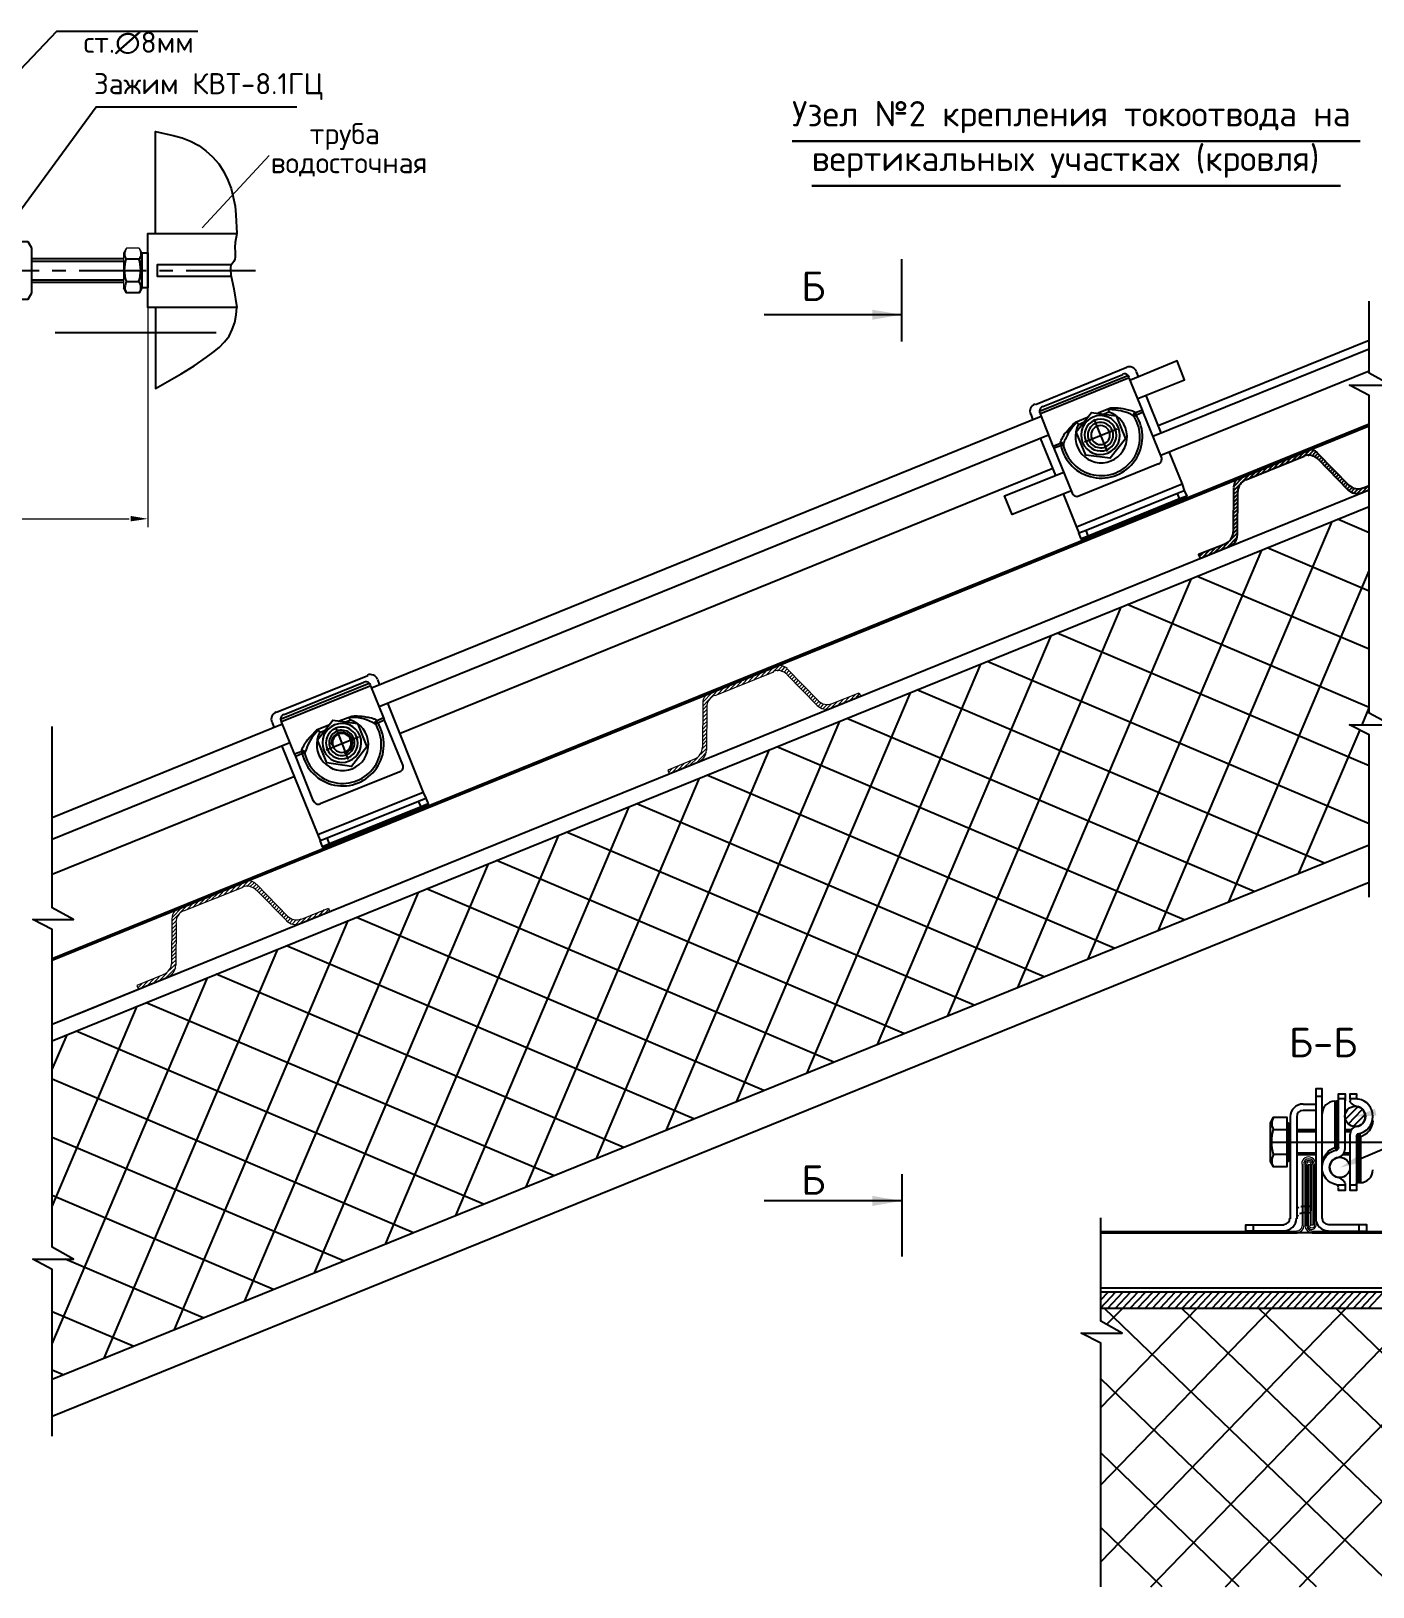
# Model space of a CAD drawing. Header units: millimetres. Extents: x -42533 to 645315, y 3457 to 82611.
# Drawn here: x 618926 to 634837, y 19923 to 38378 of the extents above; entities that cross this region are included whole.
import ezdxf

# ---------------------------------------------------------------- set-up
doc = ezdxf.new("R2010")
doc.units = ezdxf.units.MM
doc.layers.add('PDF _0', color=7, linetype='Continuous')
doc.layers.add('PDF _Текст', color=7, linetype='Continuous')
doc.styles.add('PDF ISOCPEUR', font='isocpeur.ttf')

msp = doc.modelspace()

# ---------------------------------------------------------------- linework, layer by layer
at = {"layer": 'PDF _0', "lineweight": 25}
for points in [[(618502.7, 37615.3), (619231.2, 38377.7), (620904.2, 38377.7)], [(618693.3, 36107.6), (619697.1, 37479.8), (622077.4, 37479.8)], [(620400.2, 35976.3), (620400.2, 37187.6), (620611.9, 37141), (620717.8, 37111.3), (620815.2, 37073.2), (620912.7, 37022.4), (620997.4, 36958.9), (621077.8, 36886.9), (621149.8, 36802.2), (621209.1, 36709), (621259.9, 36611.6), (621298.1, 36509.9), (621323.5, 36408.3), (621344.7, 36302.4), (621353.1, 36196.5), (621365.8, 35976.3)], [(618934.7, 35679.8), (620023.2, 35679.8)], [(618934.7, 35650.1), (620023.2, 35650.1)], [(620239.2, 35747.6), (620239.2, 35332.5), (620205.3, 35273.2), (620057.1, 35273.2), (620023.2, 35332.5)], [(620226.5, 35751.8), (620226.5, 35734.9), (620226.5, 35717.9), (620222.3, 35701), (620213.8, 35688.3), (620205.3, 35671.3), (620057.1, 35671.3), (620048.6, 35688.3), (620040.2, 35705.2), (620035.9, 35726.4), (620035.9, 35743.3)], [(629250.4, 34696), (629250.4, 35674.3)], [(618227.4, 35540), (619019.4, 35540)], [(619176.2, 35540), (619337.1, 35540)], [(619493.8, 35540), (620290.1, 35540)], [(620048.6, 35540), (620205.3, 35540)], [(620311.2, 35273.2), (620311.2, 35540)], [(621298.1, 35468), (620425.6, 35468), (620425.6, 35540), (620425.6, 35607.8), (621298.1, 35607.8)], [(620446.8, 35540), (620607.7, 35540)], [(620764.4, 35540), (621586.1, 35540)], [(618934.7, 35425.7), (620023.2, 35425.7)], [(618934.7, 35400.3), (620023.2, 35400.3)], [(620205.3, 35273.2), (620213.8, 35290.1), (620222.3, 35302.8), (620226.5, 35319.8), (620226.5, 35336.7), (620226.5, 35353.7), (620222.3, 35370.6), (620213.8, 35387.6), (620205.3, 35404.5), (620057.1, 35404.5), (620048.6, 35391.8), (620044.4, 35374.8), (620040.2, 35357.9), (620035.9, 35345.2), (620035.9, 35324), (620040.2, 35307.1), (620048.6, 35290.1), (620057.1, 35273.2)], [(620239.2, 35332.5), (620239.2, 35332.5)], [(620400.2, 35099.6), (620400.2, 34138.1), (620705.1, 34311.8), (620857.6, 34409.2), (621005.8, 34510.8), (621082.1, 34565.9), (621154.1, 34625.2), (621217.6, 34693), (621272.7, 34760.7), (621310.8, 34837), (621340.4, 34921.7), (621357.4, 35010.6), (621365.8, 35099.6)], [(634794.4, 28105.8), (634794.4, 30028.6), (634561.5, 30147.2), (635048.6, 30147.2), (634794.4, 30287), (634794.4, 34056.4), (634561.5, 34179.3), (635048.6, 34179.3), (634794.4, 34319), (634794.4, 35174.6)], [(629250.4, 35013.6), (627619.8, 35013.6)], [(619210, 34803.1), (621120.2, 34803.1)], [(632291.4, 33700.7), (634794.4, 34712.9)], [(632227.8, 33573.6), (634794.4, 34607)], [(631918.6, 34386.8), (630834.4, 33946.3)], [(632049.9, 34018.3), (632604.8, 34242.8), (632515.8, 34467.3), (631961, 34238.5)], [(632058.4, 34280.9), (632033, 34336)], [(632321, 33349.1), (634794.4, 34348.7)], [(631931.4, 34289.4), (630885.2, 33865.8)], [(631948.3, 34264), (630893.7, 33836.2)], [(631872.1, 34302.1), (630923.3, 33920.9)], [(632325.2, 33611.7), (632147.4, 34056.4)], [(622960.9, 30587.7), (630902.2, 33810.8)], [(630804.8, 33772.7), (630783.6, 33832)], [(631274.9, 32895.9), (631058.9, 33429.6), (631046.2, 33455), (630893.7, 33836.2), (630889.5, 33840.4)], [(631452.8, 33793.8), (631308.8, 33734.5), (631313, 33738.8), (631321.5, 33738.8), (631325.7, 33738.8), (631329.9, 33738.8), (631300.3, 33709.1), (631274.9, 33679.5), (631257.9, 33654.1), (631241, 33628.7), (631224.1, 33607.5), (631211.3, 33582.1), (631202.9, 33565.1), (631194.4, 33548.2), (631190.2, 33535.5), (631181.7, 33522.8), (631177.5, 33505.8), (631173.2, 33488.9), (631169, 33480.4), (631169, 33476.2), (631169, 33471.9), (631169, 33476.2), (631169, 33480.4), (631164.8, 33480.4), (631164.8, 33484.7), (631160.5, 33484.7), (631160.5, 33488.9), (631156.3, 33488.9), (631156.3, 33493.1), (631152.1, 33493.1), (631147.8, 33493.1), (631143.6, 33493.1), (631139.3, 33493.1), (631135.1, 33493.1), (631130.9, 33493.1)], [(631689.9, 33391.5), (631533.2, 33772.7)], [(632020.3, 33853.1), (632016.1, 33848.9), (632011.8, 33848.9), (632011.8, 33844.7), (632007.6, 33844.7), (632007.6, 33840.4), (632003.4, 33840.4), (632003.4, 33836.2), (632003.4, 33832), (631999.1, 33832), (631999.1, 33827.7), (631999.1, 33823.5), (631999.1, 33819.2), (631999.1, 33815), (632003.4, 33815), (632003.4, 33810.8), (632003.4, 33806.5), (632003.4, 33810.8), (631999.1, 33815), (631994.9, 33819.2), (631990.6, 33819.2), (631977.9, 33827.7), (631961, 33836.2), (631948.3, 33840.4), (631931.4, 33848.9), (631918.6, 33853.1), (631901.7, 33857.4), (631872.1, 33865.8), (631846.6, 33874.3), (631817, 33878.5), (631787.4, 33882.8), (631745, 33887), (631706.9, 33891.2), (631711.1, 33895.5), (631715.4, 33899.7), (631723.8, 33904), (631579.8, 33844.7)], [(631706.9, 33857.4), (631651.8, 33832)], [(632113.5, 33857.4), (632033, 33823.5), (632020.3, 33848.9), (632020.3, 33853.1), (632016.1, 33853.1), (632011.8, 33857.4), (632007.6, 33857.4), (632003.4, 33861.6), (631994.9, 33865.8), (631990.6, 33870.1), (631973.7, 33874.3), (631956.8, 33878.5), (631939.8, 33882.8), (631922.9, 33887), (631905.9, 33891.2), (631876.3, 33895.5), (631846.6, 33899.7), (631817, 33904), (631787.4, 33904), (631753.5, 33904), (631723.8, 33904)], [(632105, 33882.8), (632020.3, 33848.9), (632016.1, 33848.9), (632016.1, 33844.7), (632011.8, 33844.7), (632011.8, 33840.4), (632007.6, 33840.4), (632007.6, 33836.2), (632003.4, 33836.2), (632003.4, 33832), (632003.4, 33827.7), (632003.4, 33823.5), (632003.4, 33819.2), (632003.4, 33815), (632003.4, 33810.8), (632003.4, 33806.5), (632007.6, 33806.5), (632033, 33823.5)], [(619174.5, 27377.3), (634794.4, 33717.6)], [(619174.5, 27356.1), (634794.4, 33696.4)], [(623054.1, 30367.4), (630991.1, 33590.5)], [(631046.2, 33455), (631130.9, 33488.9), (631135.1, 33488.9), (631139.3, 33493.1), (631143.6, 33493.1), (631147.8, 33493.1), (631147.8, 33488.9), (631152.1, 33488.9), (631156.3, 33488.9), (631160.5, 33484.7), (631164.8, 33484.7), (631164.8, 33480.4), (631169, 33476.2), (631169, 33471.9), (631169, 33467.7), (631173.2, 33467.7), (631143.6, 33463.5), (631130.9, 33488.9), (631130.9, 33493.1), (631130.9, 33497.4), (631130.9, 33501.6), (631130.9, 33505.8), (631135.1, 33510.1), (631139.3, 33527), (631147.8, 33539.7), (631156.3, 33552.4), (631164.8, 33569.4), (631173.2, 33582.1), (631181.7, 33599), (631202.9, 33620.2), (631219.8, 33645.6), (631241, 33666.8), (631262.2, 33692.2), (631283.3, 33713.4), (631308.8, 33734.5)], [(631406.2, 33734.5), (631351.1, 33709.1)], [(631418.9, 33505.8), (631804.3, 33658.3)], [(631075.8, 33107.7), (630893.7, 33548.2)], [(631143.6, 33463.5), (631058.9, 33429.6)], [(634010.9, 33327.9), (634087.1, 33404.2)], [(632295.6, 33243.2), (631351.1, 32862.1)], [(632418.4, 33391.5), (632575.1, 33001.8), (632600.5, 32929.8)], [(634053.3, 33395.7), (633265.5, 33073.8)], [(634023.6, 33332.2), (633329, 33052.6)], [(633578.9, 33150.1), (633659.4, 33234.8)], [(633650.9, 33179.7), (633731.4, 33264.4)], [(633722.9, 33209.4), (633803.4, 33294.1)], [(633794.9, 33239), (633875.4, 33323.7)], [(633866.9, 33268.7), (633951.6, 33353.4)], [(633938.9, 33298.3), (634023.6, 33383)], [(634070.2, 33340.7), (634129.5, 33399.9)], [(634112.6, 33336.4), (634159.1, 33387.2)], [(634146.4, 33327.9), (634184.6, 33366.1), (634557.3, 32989.1)], [(634171.9, 33311), (634205.7, 33344.9)], [(634197.3, 33289.8), (634231.1, 33323.7)], [(634218.4, 33264.4), (634252.3, 33298.3)], [(634239.6, 33243.2), (634273.5, 33277.1)], [(634265, 33217.8), (634294.7, 33255.9)], [(634286.2, 33196.7), (634320.1, 33230.5)], [(623295.5, 30045.6), (631041.9, 33192.4)], [(631262.2, 32925.6), (630559.1, 32641.8), (630470.2, 32866.3), (631173.2, 33145.8)], [(633189.3, 32929.8), (633371.4, 33116.2)], [(633189.3, 32976.4), (633295.1, 33086.5)], [(633362.9, 33061.1), (633443.4, 33145.8)], [(633434.9, 33090.8), (633515.4, 33175.5)], [(633506.9, 33120.4), (633587.4, 33205.1)], [(634307.4, 33175.5), (634341.3, 33209.4)], [(634328.6, 33150.1), (634362.4, 33188.2)], [(634354, 33128.9), (634383.6, 33162.8)], [(634375.2, 33107.7), (634409, 33141.6)], [(634396.3, 33082.3), (634430.2, 33120.4)], [(634417.5, 33061.1), (634451.4, 33095)], [(634442.9, 33039.9), (634476.8, 33073.8)], [(634464.1, 33014.5), (634498, 33052.6)], [(619174.5, 26598), (634794.4, 32938.3)], [(631164.8, 32887.5), (631321.5, 32493.6), (631351.1, 32425.8)], [(632575.1, 33001.8), (631321.5, 32493.6)], [(631376.5, 32353.8), (631380.8, 32349.6), (631385, 32336.9), (632638.7, 32840.9), (632630.2, 32857.8), (632630.2, 32862.1)], [(631380.8, 32349.6), (632630.2, 32857.8)], [(632545.5, 32828.2), (632520.1, 32895.9)], [(633185, 32434.3), (633189.3, 32963.7)], [(633189.3, 32883.2), (633240.1, 32934.1)], [(633189.3, 32836.6), (633235.8, 32887.5)], [(633231.6, 32400.4), (633235.8, 32912.9)], [(634485.3, 32993.4), (634519.2, 33027.2)], [(634506.4, 32972.2), (634540.3, 33006.1)], [(634531.9, 32946.8), (634565.7, 32984.9)], [(634553, 32925.6), (634591.2, 32963.7)], [(634578.4, 32908.6), (634620.8, 32951)], [(634608.1, 32891.7), (634658.9, 32942.5)], [(634646.2, 32887.5), (634709.7, 32951)], [(634705.5, 32900.2), (634781.7, 32980.6)], [(634794.4, 32984.9), (634722.4, 32955.2)], [(634777.5, 32929.8), (634794.4, 32946.8)], [(619174.5, 26398.9), (634794.4, 32739.2)], [(633185, 32743.5), (633235.8, 32794.3)], [(633185, 32701.1), (633235.8, 32747.7)], [(633185, 32654.5), (633235.8, 32705.4)], [(633189.3, 32790.1), (633235.8, 32840.9)], [(632295.6, 27711.9), (634354, 32561.3)], [(633185, 32607.9), (633235.8, 32658.8)], [(633185, 32561.3), (633235.8, 32612.2)], [(633185, 32514.8), (633231.6, 32565.6)], [(633185, 32468.2), (633231.6, 32519)], [(634794.4, 32425.8), (634417.5, 32586.8)], [(631461.2, 32387.7), (631376.5, 32353.8), (631351.1, 32425.8), (631435.8, 32459.7)], [(633032.5, 32222.5), (633125.7, 32315.7)], [(633108.8, 32252.2), (633231.6, 32379.2)], [(633155.4, 32349.6), (633231.6, 32425.8)], [(633185, 32421.6), (633231.6, 32472.4)], [(631461.2, 27373), (633519.6, 32222.5)], [(633091.8, 32294.5), (632770, 32167.5), (632786.9, 32120.9), (633138.4, 32264.9)], [(632778.4, 32142), (632825, 32188.6)], [(632816.5, 32133.6), (632897, 32218.3)], [(632888.5, 32163.2), (632969, 32247.9)], [(632960.5, 32192.9), (633045.3, 32277.6)], [(634794.4, 31735.5), (633583.1, 32247.9)], [(633130, 28050.7), (634794.4, 31976.9)], [(630626.9, 27034.2), (632685.2, 31883.7)], [(634794.4, 31045.1), (632753, 31909.1)], [(634794.4, 30354.7), (631922.9, 31574.5)], [(629796.7, 26695.4), (631850.9, 31544.9)], [(628962.4, 26356.6), (631020.8, 31206)], [(634794.4, 29664.4), (631092.8, 31235.7)], [(628128, 26022), (630186.4, 30867.2)], [(634794.4, 28974), (630262.6, 30901.1)], [(622918.5, 30731.7), (621834.3, 30295.4)], [(622935.5, 30638.5), (621889.3, 30215)], [(622871.9, 30651.2), (621927.5, 30265.8)], [(623058.3, 30630), (623037.1, 30685.1)], [(622952.4, 30613.1), (621893.6, 30185.3)], [(623333.6, 29672.8), (623117.6, 30202.3), (623109.1, 30231.9), (622952.4, 30613.1), (622952.4, 30617.3)], [(627293.6, 25683.1), (629352, 30528.4)], [(634265, 28508.1), (629428.3, 30562.3)], [(623151.5, 30405.6), (623575, 29346.7), (623604.7, 29279)], [(634709.7, 30147.2), (634794.4, 30350.5)], [(619174.5, 21710.4), (619174.5, 23688.3), (618945.8, 23811.1), (619428.6, 23811.1), (619174.5, 23950.9), (619174.5, 27720.3), (618945.8, 27838.9), (619428.6, 27838.9), (619174.5, 27978.7), (619174.5, 30130.3)], [(619174.5, 29050.2), (621906.3, 30159.9)], [(621808.9, 30121.8), (621787.7, 30176.8)], [(622274.8, 29245.1), (622063, 29774.5), (622050.3, 29804.1), (621893.6, 30185.3), (621893.6, 30189.6)], [(622050.3, 29804.1), (622135, 29838), (622139.2, 29838), (622143.5, 29838), (622147.7, 29838), (622151.9, 29838), (622156.2, 29838), (622160.4, 29838), (622160.4, 29833.8), (622164.6, 29833.8), (622164.6, 29829.5), (622168.9, 29829.5), (622168.9, 29825.3), (622173.1, 29825.3), (622173.1, 29821.1), (622173.1, 29816.8), (622143.5, 29808.4), (622135, 29838), (622135, 29842.3), (622135, 29846.5), (622135, 29855), (622139.2, 29859.2), (622143.5, 29871.9), (622151.9, 29888.8), (622160.4, 29901.5), (622168.9, 29914.3), (622177.3, 29931.2), (622185.8, 29943.9), (622202.8, 29969.3), (622223.9, 29994.7), (622240.9, 30015.9), (622266.3, 30037.1), (622287.5, 30062.5), (622308.6, 30083.7)], [(622689.8, 29736.4), (622537.4, 30121.8)], [(622711, 30202.3), (622655.9, 30181.1)], [(623109.1, 30231.9), (623024.4, 30198), (623020.2, 30198), (623020.2, 30193.8), (623015.9, 30193.8), (623015.9, 30189.6), (623011.7, 30189.6), (623011.7, 30185.3), (623007.5, 30185.3), (623007.5, 30181.1), (623007.5, 30176.8), (623003.2, 30172.6), (623003.2, 30168.4), (623003.2, 30164.1), (623007.5, 30164.1), (623007.5, 30159.9), (623007.5, 30155.7), (623007.5, 30151.4), (623032.9, 30168.4), (623024.4, 30198), (623020.2, 30198), (623020.2, 30202.3), (623015.9, 30206.5), (623011.7, 30206.5), (623007.5, 30210.7), (622999, 30215), (622990.5, 30215), (622973.6, 30223.4), (622960.9, 30227.7), (622943.9, 30231.9), (622927, 30236.1), (622910.1, 30236.1), (622880.4, 30244.6), (622850.8, 30248.8), (622821.1, 30248.8), (622791.5, 30253.1), (622757.6, 30253.1), (622727.9, 30248.8)], [(623117.6, 30202.3), (623032.9, 30168.4)], [(626459.3, 25344.3), (628517.7, 30193.8)], [(633430.7, 28173.5), (628598.1, 30223.4)], [(633960.1, 28389.5), (634684.3, 30087.9)], [(619174.5, 28791.9), (621995.2, 29939.7)], [(621897.8, 29897.3), (622325.6, 28842.7), (622355.2, 28774.9)], [(622410.3, 30079.4), (622355.2, 30058.3)], [(622423, 29850.7), (622808.4, 30007.4)], [(622143.5, 29808.4), (622063, 29774.5)], [(622135, 29842.3), (622135, 29842.3)], [(625629.2, 25005.5), (627683.3, 29855)], [(632600.5, 27834.7), (627768, 29888.8)], [(619174.5, 28376.8), (622041.8, 29537.3)], [(623299.7, 29592.4), (622355.2, 29211.2)], [(631770.4, 27500.1), (626937.9, 29550)], [(623575, 29346.7), (622325.6, 28842.7)], [(624794.8, 24666.7), (626853.2, 29516.1)], [(622380.6, 28702.9), (622384.9, 28698.7), (622389.1, 28686), (623642.8, 29190), (623634.3, 29202.7), (623634.3, 29211.2)], [(622384.9, 28698.7), (623634.3, 29202.7)], [(623549.6, 29177.3), (623520, 29245.1)], [(623960.4, 24327.8), (626018.8, 29177.3)], [(630940.3, 27161.3), (626107.8, 29211.2)], [(622465.4, 28736.8), (622380.6, 28702.9), (622355.2, 28774.9), (622435.7, 28808.8)], [(623126.1, 23989), (625184.4, 28838.5)], [(630110.2, 26822.5), (625273.4, 28876.6)], [(619174.5, 22388), (634794.4, 28724.1)], [(622291.7, 23654.4), (624350.1, 28499.6)], [(629275.8, 26487.9), (624443.3, 28537.8)], [(619174.5, 21947.6), (634794.4, 28283.6)], [(621461.6, 23315.6), (623520, 28160.8)], [(628445.7, 26149), (623613.1, 28203.2)], [(620627.2, 22976.8), (622685.6, 27826.2)], [(627615.5, 25810.2), (622783, 27864.3)], [(626785.4, 25475.6), (621952.9, 27525.5)], [(619792.8, 22637.9), (621851.2, 27487.4)], [(619174.5, 22807.3), (621016.9, 27148.6)], [(625955.3, 25136.8), (621118.5, 27190.9)], [(619471, 26716.6), (620258.7, 27038.5)], [(619174.5, 24433.7), (620182.5, 26809.7)], [(625120.9, 24802.2), (620288.4, 26852.1)], [(619174.5, 26060.1), (619352.4, 26470.9)], [(624290.8, 24463.4), (619458.3, 26513.3)], [(634675.9, 24997), (637259.4, 26094), (637267.9, 26094), (638970.5, 26094)], [(623460.7, 24124.5), (619174.5, 25945.7)], [(634235.4, 24293.9), (634235.4, 25742.4), (634235.4, 25831.4), (634159.1, 25831.4), (634159.1, 25742.4), (634159.1, 24293.9)], [(634159.1, 25742.4), (634235.4, 25742.4)], [(634409, 25102.9), (634409, 25107.1), (634409, 25111.4), (634404.8, 25111.4), (634404.8, 25115.6), (634404.8, 25119.8), (634404.8, 25124.1), (634404.8, 25128.3), (634404.8, 25132.5), (634404.8, 25136.8), (634400.6, 25136.8), (634400.6, 25141), (634387.9, 25136.8), (634387.9, 25683.1), (634400.6, 25683.1), (634400.6, 25141), (634404.8, 25141), (634409, 25141), (634413.3, 25141), (634417.5, 25141), (634417.5, 25136.8), (634421.7, 25136.8), (634426, 25136.8), (634430.2, 25136.8), (634430.2, 25132.5), (634430.2, 25712.8), (634430.2, 25772.1), (634506.4, 25772.1), (634506.4, 25712.8), (634506.4, 25687.4)], [(634506.4, 25107.1), (634506.4, 25712.8), (634430.2, 25712.8)], [(634658.9, 25712.8), (634565.7, 25712.8), (634565.7, 25772.1), (634642, 25772.1), (634642, 25738.2)], [(634565.7, 25712.8), (634565.7, 25687.4)], [(633816.1, 25052.1), (633659.4, 25052.1), (633650.9, 25030.9), (633642.4, 25014), (633638.2, 24992.8), (633638.2, 24971.6), (633638.2, 24954.7), (633642.4, 24937.7), (633650.9, 24920.8), (633659.4, 24903.8), (633621.3, 24967.4), (633621.3, 25429), (633659.4, 25496.8), (633650.9, 25475.6), (633642.4, 25454.4), (633638.2, 25437.5), (633638.2, 25416.3), (633638.2, 25399.4), (633642.4, 25382.4), (633650.9, 25365.5), (633659.4, 25348.6), (633816.1, 25348.6)], [(633659.4, 25496.8), (633816.1, 25496.8), (633816.1, 25348.6), (633816.1, 25052.1), (633816.1, 24903.8), (633659.4, 24903.8)], [(633858.4, 24289.7), (633858.4, 25496.8)], [(633934.7, 25496.8), (633934.7, 24289.7)], [(634010.9, 25649.3), (634159.1, 25649.3), (634159.1, 25573), (634010.9, 25573)], [(634510.7, 25471.4), (634654.7, 25615.4)], [(634544.6, 25412.1), (634709.7, 25585.7)], [(634603.9, 25382.4), (634743.6, 25526.4)], [(633816.1, 25429), (633833, 25429), (633833, 24967.4), (633816.1, 24967.4)], [(633858.4, 25348.6), (633841.5, 25348.6), (633841.5, 25047.8), (633841.5, 25348.6), (633841.5, 25047.8), (633858.4, 25047.8)], [(633841.5, 25323.1), (633858.4, 25323.1)], [(633934.7, 25348.6), (634159.1, 25348.6)], [(633934.7, 25323.1), (634159.1, 25323.1)], [(634506.4, 25348.6), (634586.9, 25348.6)], [(634506.4, 25323.1), (634574.2, 25323.1)], [(634667.4, 25293.5), (634667.4, 25289.3), (634667.4, 25285), (634667.4, 25280.8), (634667.4, 25276.6), (634671.6, 25276.6), (634671.6, 25272.3), (634671.6, 25268.1), (634671.6, 25263.8), (634671.6, 25259.6), (634688.6, 25259.6), (634688.6, 24717.5), (634671.6, 24717.5), (634671.6, 25259.6), (634667.4, 25259.6), (634663.2, 25259.6), (634658.9, 25259.6), (634654.7, 25259.6), (634650.4, 25259.6), (634646.2, 25259.6), (634642, 25263.8), (634642, 24687.8), (634642, 24624.3), (634565.7, 24624.3), (634565.7, 24687.8), (634565.7, 25293.5)], [(622630.5, 23789.9), (619174.5, 25255.4)], [(633617, 25200.3), (635450.9, 25200.3)], [(633841.5, 25073.3), (633858.4, 25073.3)], [(633841.5, 25047.8), (633841.5, 25047.8)], [(633841.5, 25047.8), (633841.5, 25047.8)], [(633934.7, 25073.3), (634159.1, 25073.3)], [(634159.1, 25047.8), (633934.7, 25047.8)], [(634565.7, 25047.8), (634485.3, 25047.8)], [(634502.2, 25073.3), (634565.7, 25073.3)], [(629250.4, 24819.1), (629250.4, 23840.8)], [(621800.4, 23451.1), (619174.5, 24565)], [(634506.4, 24687.8), (634417.5, 24687.8)], [(634506.4, 24709), (634506.4, 24687.8), (634506.4, 24624.3), (634430.2, 24624.3), (634430.2, 24658.2)], [(634642, 24687.8), (634565.7, 24687.8)], [(629250.4, 24501.5), (627619.8, 24501.5)], [(631609.5, 19923.1), (631609.5, 22815.8), (631376.5, 22934.4), (631863.6, 22934.4), (631609.5, 23074.2), (631609.5, 24302.4)], [(633422.2, 24141.5), (633329, 24141.5), (633329, 24217.7), (633422.2, 24217.7), (633782.2, 24217.7)], [(633782.2, 24141.5), (633422.2, 24141.5), (633422.2, 24217.7)], [(633934.7, 24289.7), (633934.7, 24289.7)], [(634311.6, 24141.5), (634671.6, 24141.5), (634764.8, 24141.5), (634764.8, 24217.7), (634671.6, 24217.7), (634311.6, 24217.7)], [(634671.6, 24217.7), (634671.6, 24141.5)], [(634116.8, 24124.5), (636552.1, 24124.5), (631609.5, 24124.5), (633938.9, 24124.5)], [(620966, 23116.5), (619331.2, 23811.1)], [(631609.5, 23472.3), (636552.1, 23472.3)], [(631609.5, 23328.3), (631698.4, 23417.2)], [(631609.5, 23235.1), (631783.1, 23417.2)], [(631609.5, 22049.2), (632753, 23230.9), (632930.9, 23417.2)], [(631609.5, 21134.4), (633638.2, 23230.9), (633816.1, 23417.2)], [(631609.5, 20219.5), (634519.2, 23230.9), (634697, 23417.2)], [(636374.2, 23230.9), (636552.1, 23417.2), (631609.5, 23417.2)], [(631677.2, 23036.1), (631872.1, 23230.9), (632049.9, 23417.2)], [(631694.2, 23230.9), (631872.1, 23417.2)], [(631783.1, 23230.9), (631961, 23417.2)], [(631956.8, 23230.9), (632138.9, 23417.2)], [(632045.7, 23230.9), (632227.8, 23417.2)], [(632134.7, 23230.9), (632312.5, 23417.2)], [(632202.4, 19923.1), (635400.1, 23230.9), (635582.2, 23417.2)], [(632223.6, 23230.9), (632401.5, 23417.2)], [(632312.5, 23230.9), (632490.4, 23417.2)], [(632401.5, 23230.9), (632579.4, 23417.2)], [(632490.4, 23230.9), (632668.3, 23417.2)], [(632575.1, 23230.9), (632757.2, 23417.2)], [(632664.1, 23230.9), (632846.2, 23417.2)], [(632842, 23230.9), (633019.8, 23417.2)], [(632930.9, 23230.9), (633108.8, 23417.2)], [(633019.8, 23230.9), (633197.7, 23417.2)], [(633087.6, 19923.1), (636285.3, 23230.9), (636463.2, 23417.2)], [(633104.5, 23230.9), (633286.7, 23417.2)], [(633193.5, 23230.9), (633375.6, 23417.2)], [(633282.4, 23230.9), (633460.3, 23417.2)], [(633371.4, 23230.9), (633549.3, 23417.2)], [(633460.3, 23230.9), (633638.2, 23417.2)], [(633549.3, 23230.9), (633727.1, 23417.2)], [(633722.9, 23230.9), (633905, 23417.2)], [(633811.8, 23230.9), (633994, 23417.2)], [(633900.8, 23230.9), (634078.7, 23417.2)], [(633989.7, 23230.9), (634167.6, 23417.2)], [(634078.7, 23230.9), (634256.6, 23417.2)], [(634167.6, 23230.9), (634345.5, 23417.2)], [(634252.3, 23230.9), (634434.4, 23417.2)], [(634341.3, 23230.9), (634523.4, 23417.2)], [(634430.2, 23230.9), (634608.1, 23417.2)], [(634608.1, 23230.9), (634786, 23417.2)], [(634697, 23230.9), (634874.9, 23417.2)], [(634786, 23230.9), (634963.9, 23417.2)], [(620135.9, 22777.7), (619174.5, 23184.3)], [(631609.5, 23230.9), (636552.1, 23230.9)], [(635082.5, 19923.1), (631651.8, 23230.9)], [(635997.3, 19923.1), (632566.7, 23230.9)], [(636552.1, 20266.1), (633481.5, 23230.9)], [(636552.1, 21151.3), (634396.3, 23230.9)], [(633968.6, 19923.1), (636552.1, 22595.6)], [(619305.8, 22438.9), (619174.5, 22493.9)], [(634167.6, 19923.1), (631609.5, 22392.3)], [(633252.8, 19923.1), (631609.5, 21511.3)], [(632337.9, 19923.1), (631609.5, 20626.1)]]:
    msp.add_lwpolyline(points, dxfattribs=at)
at = {"layer": 'PDF _0', "lineweight": 30}
for points in [[(627950.1, 37072), (634684.3, 37072)], [(628183.1, 36542.6), (634451.4, 36542.6)]]:
    msp.add_lwpolyline(points, dxfattribs=at)
at = {"layer": 'PDF _0', "lineweight": 20}
for points in [[(620955, 36044), (621747, 36903.8)], [(620023.2, 35332.5), (620023.2, 35747.6), (620057.1, 35802.6)], [(620226.5, 35751.8), (620222.3, 35768.7), (620213.8, 35785.7), (620205.3, 35802.6), (620057.1, 35802.6), (620048.6, 35789.9), (620044.4, 35773), (620040.2, 35760.3), (620035.9, 35743.3)], [(620205.3, 35802.6), (620239.2, 35747.6)], [(620311.2, 35438.4), (620311.2, 32494.8)], [(615745.5, 32592.2), (620086.8, 32592.2)], [(627759.5, 30841.8), (626967.5, 30519.9)], [(627645.2, 30740.1), (627725.7, 30824.9)], [(627717.2, 30769.8), (627793.4, 30846)], [(627776.5, 30786.7), (627831.5, 30846)], [(627818.8, 30782.5), (627865.4, 30833.3)], [(627729.9, 30774), (627035.3, 30494.5)], [(627213.2, 30566.5), (627293.6, 30651.2)], [(627285.2, 30596.1), (627365.6, 30680.9)], [(627357.2, 30625.8), (627437.7, 30710.5)], [(627429.2, 30655.4), (627509.7, 30740.1)], [(627501.2, 30685.1), (627581.7, 30769.8)], [(627573.2, 30714.7), (627653.7, 30799.4)], [(627852.7, 30769.8), (627890.8, 30812.1), (628263.5, 30435.2)], [(627878.1, 30752.9), (627912, 30791)], [(628250.8, 30375.9), (627890.8, 30740.1)], [(627899.3, 30731.7), (627933.2, 30765.6)], [(627924.7, 30710.5), (627958.6, 30744.4)], [(627945.9, 30689.3), (627979.8, 30723.2)], [(627967.1, 30663.9), (628001, 30697.8)], [(627992.5, 30642.7), (628022.1, 30676.6)], [(628013.7, 30621.6), (628047.5, 30655.4)], [(626895.5, 30375.9), (627073.4, 30562.3)], [(626895.5, 30422.5), (627001.4, 30532.6)], [(627064.9, 30507.2), (627145.4, 30591.9)], [(627136.9, 30536.9), (627221.6, 30621.6)], [(628034.8, 30596.1), (628068.7, 30630)], [(628056, 30575), (628089.9, 30608.9)], [(628081.4, 30549.6), (628111.1, 30587.7)], [(628102.6, 30528.4), (628136.5, 30562.3)], [(628123.8, 30507.2), (628157.7, 30541.1)], [(628145, 30481.8), (628178.8, 30519.9)], [(628170.4, 30460.6), (628200, 30494.5)], [(628191.5, 30439.4), (628225.4, 30473.3)], [(628212.7, 30414), (628246.6, 30452.1)], [(628424.5, 30401.3), (628746.4, 30528.4), (628763.3, 30486), (628416, 30342)], [(628483.8, 30371.7), (628560, 30452.1)], [(628555.8, 30401.3), (628632, 30481.8)], [(628627.8, 30431), (628704, 30511.4)], [(628699.8, 30460.6), (628750.6, 30515.7)], [(626891.3, 29876.1), (626895.5, 30409.8)], [(626891.3, 30282.7), (626942.1, 30333.6)], [(626891.3, 30236.1), (626942.1, 30287)], [(626895.5, 30329.3), (626942.1, 30380.1)], [(626937.9, 29846.5), (626942.1, 30359)], [(628233.9, 30392.9), (628267.8, 30426.7)], [(628259.3, 30371.7), (628293.2, 30409.8)], [(628284.7, 30350.5), (628327.1, 30397.1)], [(628314.4, 30337.8), (628365.2, 30388.6)], [(628352.5, 30333.6), (628416, 30397.1)], [(628407.5, 30346.3), (628483.8, 30422.5)], [(626891.3, 30189.6), (626942.1, 30240.4)], [(626891.3, 30143), (626942.1, 30193.8)], [(626891.3, 30096.4), (626937.9, 30147.2)], [(626891.3, 30054), (626937.9, 30100.6)], [(626887.1, 29867.7), (626937.9, 29918.5)], [(626891.3, 30007.4), (626937.9, 30054)], [(626891.3, 29960.8), (626937.9, 30011.7)], [(626891.3, 29914.3), (626937.9, 29965.1)], [(626793.9, 29740.6), (626476.2, 29609.3), (626493.2, 29567), (626844.7, 29706.7)], [(626666.8, 29639), (626747.3, 29719.4)], [(626738.8, 29668.6), (626827.8, 29757.5)], [(626810.8, 29694), (626933.6, 29825.3)], [(626861.6, 29795.7), (626937.9, 29871.9)], [(626484.7, 29583.9), (626531.3, 29634.7)], [(626522.8, 29579.7), (626603.3, 29664.4)], [(626594.8, 29609.3), (626675.3, 29694)], [(621465.8, 28283.6), (620673.8, 27966)], [(621279.5, 28156.6), (621359.9, 28241.3)], [(621351.5, 28186.2), (621431.9, 28270.9)], [(621423.5, 28215.9), (621495.5, 28292.1)], [(621482.8, 28232.8), (621537.8, 28287.9)], [(621520.9, 28228.6), (621571.7, 28275.2)], [(621554.8, 28215.9), (621597.1, 28258.2), (621969.8, 27877.1)], [(621436.2, 28220.1), (620741.6, 27940.6)], [(620843.2, 27982.9), (620923.7, 28067.6)], [(620915.2, 28012.6), (620995.7, 28097.3)], [(620987.2, 28042.2), (621071.9, 28122.7)], [(621059.2, 28071.9), (621143.9, 28152.4)], [(621135.5, 28097.3), (621215.9, 28182)], [(621207.5, 28126.9), (621287.9, 28211.6)], [(621584.4, 28198.9), (621618.3, 28232.8)], [(621957.1, 27822), (621597.1, 28186.2)], [(621605.6, 28177.8), (621639.5, 28211.6)], [(621626.8, 28156.6), (621660.6, 28190.5)], [(621652.2, 28131.2), (621686, 28165.1)], [(621673.3, 28110), (621707.2, 28143.9)], [(621694.5, 28088.8), (621728.4, 28122.7)], [(621719.9, 28063.4), (621749.6, 28097.3)], [(621741.1, 28042.2), (621775, 28076.1)], [(621762.3, 28021.1), (621796.2, 28054.9)], [(620597.6, 27822), (620779.7, 28008.3)], [(620601.8, 27868.6), (620707.7, 27978.7)], [(620771.2, 27953.3), (620851.7, 28038)], [(621783.5, 27995.6), (621817.3, 28029.5)], [(621808.9, 27974.5), (621838.5, 28008.3)], [(621830.1, 27949.1), (621863.9, 27987.2)], [(621851.2, 27927.9), (621885.1, 27961.8)], [(621872.4, 27906.7), (621906.3, 27940.6)], [(621897.8, 27881.3), (621927.5, 27919.4)], [(621919, 27860.1), (621952.9, 27894)], [(621940.2, 27838.9), (621974.1, 27872.8)], [(622113.8, 27788.1), (622190.1, 27868.6)], [(622130.8, 27843.2), (622452.6, 27974.5), (622469.6, 27927.9), (622118.1, 27788.1)], [(622185.8, 27817.8), (622262.1, 27898.2)], [(622257.8, 27847.4), (622334.1, 27927.9)], [(622334.1, 27877.1), (622406.1, 27957.5)], [(622406.1, 27906.7), (622456.9, 27961.8)], [(620593.3, 27322.2), (620597.6, 27855.9)], [(620597.6, 27775.4), (620648.4, 27826.2)], [(620597.6, 27728.8), (620648.4, 27779.6)], [(620597.6, 27682.2), (620644.2, 27733.1)], [(620597.6, 27635.6), (620644.2, 27686.5)], [(620644.2, 27292.6), (620648.4, 27800.8)], [(621961.3, 27813.5), (621999.5, 27851.6)], [(621991, 27796.6), (622029.1, 27838.9)], [(622020.6, 27783.9), (622067.2, 27834.7)], [(622058.8, 27775.4), (622118.1, 27838.9)], [(620597.6, 27589.1), (620644.2, 27639.9)], [(620597.6, 27542.5), (620644.2, 27593.3)], [(620597.6, 27495.9), (620644.2, 27546.7)], [(620597.6, 27449.3), (620644.2, 27500.1)], [(620567.9, 27237.5), (620644.2, 27318)], [(620593.3, 27402.7), (620644.2, 27453.5)], [(620593.3, 27360.3), (620644.2, 27406.9)], [(620593.3, 27313.8), (620644.2, 27360.3)], [(620500.2, 27186.7), (620178.3, 27055.4), (620199.4, 27013), (620546.7, 27152.8)], [(620301.1, 27051.2), (620381.6, 27135.9)], [(620373.1, 27080.8), (620453.6, 27165.5)], [(620445.1, 27110.5), (620534, 27203.6)], [(620517.1, 27140.1), (620639.9, 27267.2)], [(620191, 27030), (620237.6, 27076.6)], [(620224.9, 27021.5), (620309.6, 27106.2)]]:
    msp.add_lwpolyline(points, dxfattribs=at)
at = {"layer": 'PDF _0', "lineweight": 25}
for points in [[(618892.4, 35878.9), (618710.3, 35878.9), (618710.3, 35709.4), (618710.3, 35366.4), (618710.3, 35197), (618892.4, 35197), (618934.7, 35273.2), (618934.7, 35802.6)], [(621365.8, 35099.6), (620311.2, 35099.6), (620311.2, 35540), (620311.2, 35976.3), (621365.8, 35976.3), (621344.7, 35870.4), (621340.4, 35811.1), (621344.7, 35756), (621344.7, 35696.7), (621340.4, 35671.3), (621327.7, 35645.9), (621293.8, 35599.3), (621289.6, 35573.9), (621289.6, 35544.3), (621293.8, 35485), (621306.5, 35429.9), (621327.7, 35319.8)], [(620311.2, 35332.5), (620239.2, 35332.5), (620239.2, 35747.6), (620311.2, 35747.6)], [(631901.7, 33539.7), (631719.6, 33311), (631431.6, 33349.1), (631317.2, 33624.4), (631499.3, 33853.1), (631791.6, 33815)], [(631461.2, 32387.7), (631435.8, 32459.7), (632520.1, 32895.9), (632600.5, 32929.8), (632630.2, 32862.1), (632545.5, 32828.2)], [(622905.8, 29888.8), (622723.7, 29655.9), (622431.5, 29698.3), (622321.4, 29969.3), (622503.5, 30202.3), (622795.7, 30164.1)], [(622465.4, 28736.8), (622435.7, 28808.8), (623520, 29245.1), (623604.7, 29279), (623634.3, 29211.2), (623549.6, 29177.3)]]:
    msp.add_lwpolyline(points, close=True, dxfattribs=at)
for points in [[(631947.5, 34273.5, 0.1113111), (631932.1, 34295.8, 0.289553), (631867.5, 34307.5)], [(632294.7, 33244.8, 0.4142143), (632329.5, 33323.7), (632113.5, 33857.4), (632105, 33882.8), (631948.3, 34264), (631948.3, 34268.2)], [(630923, 33926.3, 0.2895533), (630884.7, 33873, 0.1113104), (630889.1, 33846.3)], [(634794.4, 32934.1), (634709.7, 32900.2, -0.3031633), (634544.6, 32934.1), (634188.8, 33298.3)], [(622951.2, 30622.5, 0.1113111), (622935.8, 30644.7, 0.289553), (622871.3, 30656.5)], [(621922.5, 30271, 0.2895533), (621884.2, 30217.7, 0.1113104), (621888.6, 30191.1)], [(622456.9, 30143), (622308.6, 30083.7), (622317.1, 30083.7), (622325.6, 30087.9), (622329.8, 30087.9), (622329.8, 30083.7, 0.1256018), (622173.1, 29821.1), (622173.1, 29825.3), (622168.9, 29825.3), (622168.9, 29829.5), (622168.9, 29833.8), (622164.6, 29833.8), (622164.6, 29838), (622160.4, 29838), (622156.2, 29838), (622156.2, 29842.3), (622151.9, 29842.3), (622147.7, 29842.3), (622143.5, 29842.3), (622139.2, 29842.3), (622135, 29842.3)], [(622350.9, 30063.1, 2.8376237), (622707.9, 30207.4, 0.0043123), (622706, 30241.9)], [(623020.2, 30198), (623015.9, 30198), (623015.9, 30193.8), (623011.7, 30193.8), (623011.7, 30189.6), (623007.5, 30189.6), (623007.5, 30185.3), (623007.5, 30181.1), (623003.2, 30181.1), (623003.2, 30176.8), (623003.2, 30172.6), (623003.2, 30168.4), (623003.2, 30164.1), (623003.2, 30159.9), (623007.5, 30159.9), (623007.5, 30155.7, 0.1617262), (622711, 30236.1), (622711, 30240.4), (622711, 30244.6), (622719.5, 30248.8), (622723.7, 30248.8), (622727.9, 30248.8), (622579.7, 30193.8)], [(634637.3, 25741.4, 0.2637748), (634652.7, 25714.1, 0.0878775), (634663.1, 25710.2)], [(634836.8, 25450.2, -0.2985031), (634688.6, 25259.6), (634688.6, 25263.8), (634684.3, 25268.1), (634684.3, 25272.3), (634684.3, 25276.6), (634684.3, 25280.8), (634684.3, 25285), (634680.1, 25285), (634680.1, 25289.3), (634680.1, 25293.5), (634680.1, 25297.7)], [(634836.3, 25419.5, 0.0547503), (634832.7, 25452.1, 0.0092212), (634831.4, 25457.5)], [(634429.7, 24661.3, 0.2637746), (634414.3, 24688.6, 0.0878775), (634403.9, 24692.5, -0.8271979), (634405.2, 25104.4, 0.3599972), (634429.7, 25135.7)], [(634234.9, 24983.2, 0.0547503), (634238.5, 24950.6, 0.0092212), (634239.6, 24946.2, -0.2985031), (634387.9, 25136.8), (634387.9, 25132.5), (634387.9, 25128.3), (634387.9, 25124.1), (634392.1, 25124.1), (634392.1, 25119.8), (634392.1, 25115.6), (634392.1, 25111.4), (634392.1, 25107.1), (634392.1, 25102.9), (634396.3, 25102.9)]]:
    msp.add_lwpolyline(points, format="xyb", dxfattribs=at)
for points in [[(631392.7, 33499.1, 0.9999998), (631820.8, 33672, 0.9999998)], [(631432, 33515, 1), (631781.5, 33656.2, 1)], [(631467.3, 33529.2, 1.0000002), (631746.2, 33641.9, 1.0000002)], [(631502.7, 33543.5, 0.9999999), (631710.8, 33627.6, 0.9999999)], [(622396.5, 29848.1, 0.9999998), (622824.5, 30021, 0.9999998)], [(622435.8, 29863.9, 1), (622785.3, 30005.2, 1)], [(622471.1, 29878.2, 1.0000002), (622749.9, 29990.9, 1.0000002)], [(622506.4, 29892.5, 0.9999999), (622714.6, 29976.6, 0.9999999)]]:
    msp.add_lwpolyline(points, format="xyb", close=True, dxfattribs=at)
at = {"layer": 'PDF _0', "lineweight": 13}
for points in [[(633998.2, 24937.7), (633998.2, 24382.9)], [(634019.4, 24942), (634019.4, 24382.9)], [(634036.3, 24933.5), (634036.3, 24382.9)], [(634053.3, 24933.5), (634053.3, 24382.9)], [(634091.4, 24382.9), (634091.4, 24929.3), (634070.2, 24929.3), (634070.2, 24382.9)], [(634104.1, 24933.5), (634104.1, 24382.9)], [(634125.3, 24933.5), (634125.3, 24382.9)], [(634142.2, 24942), (634142.2, 24382.9)], [(634159.1, 24942), (634159.1, 24433.7), (634159.1, 24200.8)], [(633998.2, 24433.7), (633998.2, 24205)], [(634019.4, 24433.7), (634019.4, 24200.8)], [(634036.3, 24433.7), (634036.3, 24205)], [(634053.3, 24433.7), (634053.3, 24205)], [(634070.2, 24433.7), (634070.2, 24200.8)], [(634091.4, 24433.7), (634091.4, 24205)], [(634125.3, 24433.7), (634125.3, 24213.5), (634104.1, 24213.5), (634104.1, 24433.7)], [(631609.5, 24141.5), (633938.9, 24141.5)], [(634116.8, 24141.5), (636552.1, 24141.5)]]:
    msp.add_lwpolyline(points, dxfattribs=at)
at = {"layer": 'PDF _0', "color": 8, "lineweight": 25, "true_color": 0x767676}
for points in [[(633960.1, 24425.2), (633934.7, 24416.8)], [(634036.3, 24361.7), (634010.9, 24361.7), (633994, 24357.5), (633981.3, 24353.2), (633968.6, 24349)], [(633981.3, 24433.7), (633985.5, 24433.7), (634010.9, 24438), (634036.3, 24438)], [(634061.7, 24438), (634108.3, 24438)], [(634108.3, 24361.7), (634061.7, 24361.7)], [(634133.7, 24438), (634159.1, 24438)], [(634159.1, 24361.7), (634133.7, 24361.7)], [(633947.4, 24332.1), (633947.4, 24327.8), (633938.9, 24315.1), (633934.7, 24302.4), (633934.7, 24289.7)]]:
    msp.add_lwpolyline(points, dxfattribs=at)
at = {"layer": 'PDF _0', "lineweight": 13}
msp.add_lwpolyline([(634142.2, 24433.7), (634142.2, 24205, -0.9116869), (634086.8, 24205.6)], format="xyb", dxfattribs=at)
at = {"layer": 'PDF _0', "lineweight": 25}
for centre in [(634626.7, 25504.2), (634444.5, 24898.5)]:
    msp.add_circle(centre, 120.7, dxfattribs=at)
for centre, radius, start, end in [((620473.1, 35543.5), 442.6, 162.47685, 197.52315), ((619782.7, 35543.5), 442.6, 342.48229, 17.51771), ((631949.8, 34305.6), 91.1, 22.00008, 112.00016), ((630861.3, 33869.3), 91.1, 112.00008, 202.00016), ((631615.2, 33564.4), 489.2, 191.74988, 32.25037), ((631615.2, 33564.4), 459.5, 191.34887, 32.65137), ((631615.2, 33564.4), 307.1, 150.82581, 73.17444), ((629708.3, 33767.6), 2002.2, 2.59849, 3.58679), ((632843.1, 35033.8), 1996.4, 220.4131, 221.40214), ((634097.2, 33289.1), 120.7, 44.53858, 112.00011), ((634076.1, 33195.9), 150.4, 44.53859, 112.0001), ((633305.2, 32967.2), 120.7, 112.00013, 179.46167), ((633385.7, 32916.4), 150.4, 112.00012, 179.46167), ((631327.2, 32920.6), 61.4, 202.00004, 292.00018), ((634660.6, 33098.5), 150.4, 224.53859, 292.0001), ((633029.9, 32437.7), 150.4, 292.00012, 359.46167), ((633080.7, 32403.9), 150.4, 292.00012, 359.46167), ((622949.3, 30654.6), 91.1, 22.00008, 112.00016), ((621865, 30214.1), 91.1, 112.00008, 202.00016), ((622619, 29913.4), 489.2, 191.74988, 32.25037), ((622619, 29913.4), 459.5, 191.34887, 32.65137), ((623846.9, 31382.7), 1996.4, 220.4131, 221.40214), ((622610.5, 29934.5), 124.9, 283.00233, 193.00231), ((623275.5, 29650.8), 61.4, 292.00004, 22.00018), ((622331, 29269.6), 61.4, 202.00004, 292.00018), ((634385.2, 25533.8), 150.4, 90, 180), ((634398, 25716), 31.8, 269.99996, 359.99996), ((634592.8, 25690.6), 31.8, 179.99994, 214.01376), ((634669, 25741.4), 120.7, 214.01372, 262.80394), ((634626.7, 25504.2), 209.6, 280.80504, 79.19496), ((634008.3, 25500), 150.4, 90, 180), ((634008.3, 25500), 74.1, 90.00001, 179.99999), ((634626.7, 25504.2), 120.7, 278.21228, 75.56945), ((634126.9, 25203.5), 493.4, 162.4933, 197.5067), ((633838.9, 25360.2), 6.35, 179.99986, 270.00014), ((634652.1, 25298.7), 86.5, 100.08103, 183.48335), ((634670.4, 25269.6), 29, 98.85536, 191.37337), ((634414.9, 25110.3), 91.1, 278.21227, 360), ((633838.9, 25042.5), 6.35, 89.99986, 180.00014), ((634444.5, 24898.5), 120.7, 98.21228, 255.56945), ((634398, 24661.3), 120.7, 34.01372, 82.80394), ((634474.2, 24712.2), 31.8, 359.99994, 34.01376), ((634686, 24868.9), 150.4, 270, 360), ((634669, 24691), 31.8, 89.99996, 180.00004), ((633779.6, 24297.1), 74.1, 270.00001, 359.99999), ((633779.6, 24297.1), 150.4, 270, 360), ((634309, 24297.1), 150.4, 180, 270), ((634309, 24297.1), 74.1, 180.00001, 269.99999)]:
    msp.add_arc(centre, radius, start, end, dxfattribs=at)
at = {"layer": 'PDF _0', "lineweight": 20}
for centre, radius, start, end in [((627803.2, 30730.8), 120.7, 44.53858, 112.00011), ((627782.1, 30641.9), 150.4, 44.53859, 112.0001), ((627011.2, 30413.2), 120.7, 112.00013, 179.46167), ((627087.4, 30358.1), 150.4, 112.00012, 179.46167), ((628353.9, 30485.2), 150.4, 224.53859, 292.0001), ((628366.6, 30540.2), 150.4, 224.53859, 292.0001), ((626735.9, 29883.7), 150.4, 292.00012, 359.46167), ((626782.5, 29849.8), 150.4, 292.00012, 359.46167), ((621505, 28176.8), 120.7, 44.53858, 112.00011), ((621488.1, 28083.6), 150.4, 44.53859, 112.0001), ((620717.2, 27859.1), 120.7, 112.00013, 179.46167), ((620793.5, 27804.1), 150.4, 112.00012, 179.46167), ((622072.6, 27986.2), 150.4, 224.53859, 292.0001), ((622059.9, 27931.1), 150.4, 224.53859, 292.0001), ((620441.9, 27329.7), 150.4, 292.00012, 359.46167), ((620488.5, 27295.8), 150.4, 292.00012, 359.46167)]:
    msp.add_arc(centre, radius, start, end, dxfattribs=at)
at = {"layer": 'PDF _0', "lineweight": 13}
for centre, radius, start, end in [((634076.1, 24940.9), 82.6, 2.23022, 182.23022), ((634076.1, 24940.9), 61.4, 2.55981, 177.45117), ((634076.1, 24936.6), 44.5, 356.17669, 183.8342), ((634076.1, 24936.6), 27.5, 356.17674, 183.83429), ((633936.3, 24208.1), 61.4, 269.99996, 359.42873), ((633936.3, 24208.1), 82.6, 269.99999, 359.42873), ((634114.2, 24208.1), 82.6, 180.57127, 270.00001), ((634114.2, 24208.1), 61.4, 180.57127, 270.00004), ((634114.2, 24208.1), 44.5, 185.28994, 354.71006)]:
    msp.add_arc(centre, radius, start, end, dxfattribs=at)
at = {"layer": 'PDF _0', "transparency": 33554559}
for points in [[(628903.1, 35072.9), (628903.1, 34954.3), (629250.4, 35013.6)], [(620107.9, 32626.1), (620107.9, 32562.6), (620311.2, 32592.2)], [(634879.2, 25513.7), (634629.3, 25501), (634862.2, 25594.2)], [(634692.8, 24958.9), (634447.2, 24895.4), (634658.9, 25035.1)], [(628903.1, 24442.2), (628903.1, 24560.8), (629250.4, 24501.5)]]:
    msp.add_solid(points, dxfattribs=at)

# ---------------------------------------------------------------- texts
at = {"layer": 'PDF _Текст', "color": 7, "attachment_point": 4, "style": 'PDF ISOCPEUR'}
for s, insert, char_height in [('ст.∅8мм', (619547.7, 38237.2), 250.03), ('Зажим КВТ-8.1ГЦ', (619670.5, 37720.5), 250.034), ('Узел №2 крепления токоотвода на', (627949.4, 37357.1), 300.041), ('труба', (622228.8, 37127.5), 250.03), ('вертикальных участках (кровля)', (628182.3, 36827.7), 300.041), ('водосточная', (621767.1, 36797.1), 250.034), ('Б', (628059.5, 35351.6), 350), ('Б-Б', (633841, 26380.8), 350.05), ('Б', (628059.5, 24750.1), 350)]:
    msp.add_mtext(s, dxfattribs=dict(at, insert=insert, char_height=char_height))

doc.saveas('drawing.dxf')
